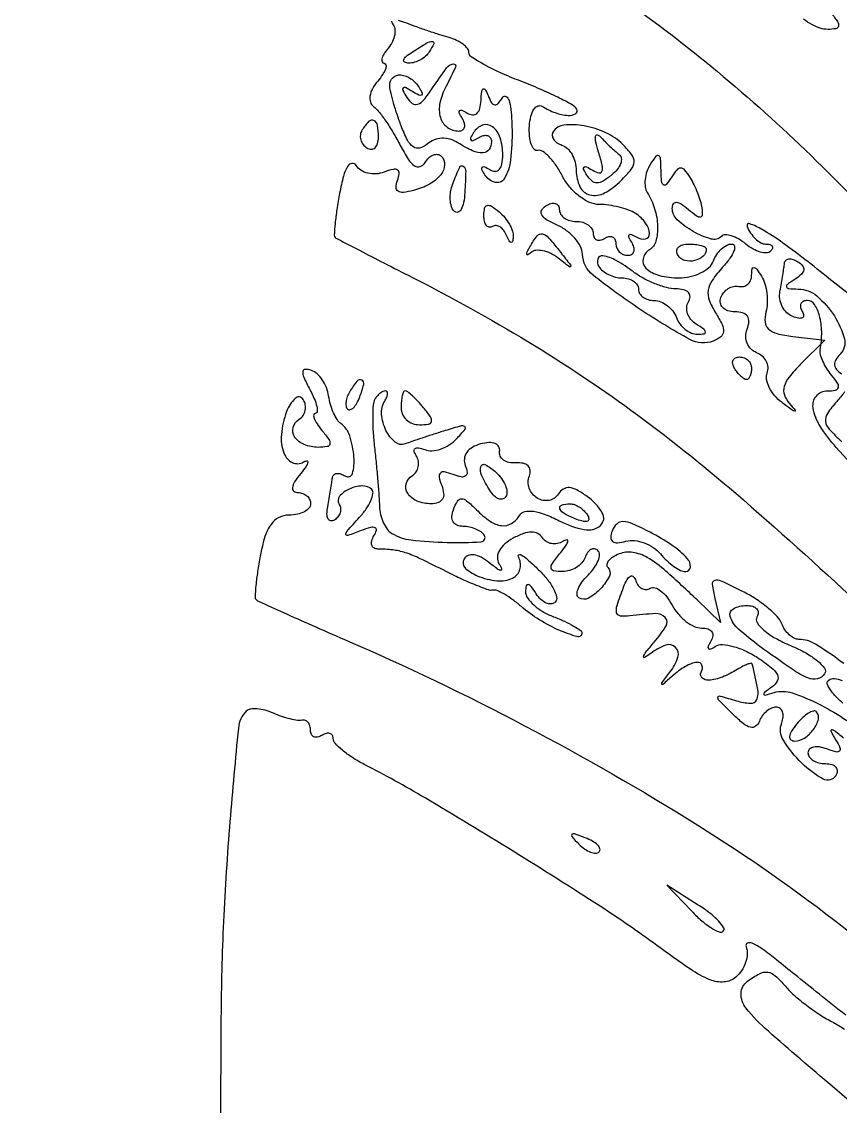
# Model space of a CAD drawing. Extents: x 123 to 893, y 112 to 937.
# Drawn here: x 123.4 to 195.9, y 480.7 to 576.7 of the extents above; entities that cross this region are included whole.
import ezdxf

# ---------------------------------------------------------------- set-up
doc = ezdxf.new("R2010")
doc.units = 0

msp = doc.modelspace()

# ---------------------------------------------------------------- linework, layer by layer
for points in [[(505, 723), (505.013655, 624.25, 0.000571), (505.06234, 586.230152, 0.000921), (505.200423, 553.846875, 0.000132), (505.38367, 525.076146, 0.063888), (505.630286, 523.25, 0.077982), (506.147819, 522.083228, 0.144438), (506.926697, 521.412716, 0.088454), (508.224277, 521.08494, 0.017747), (510.616631, 521, 0.016086), (512.298042, 521.054108, 0.026141), (513.716903, 521.220312, 0.024109), (514.785852, 521.456084, 0.332777), (515.015378, 521.75, 0.004505), (515.022414, 522.362296, 0.000001), (515.095159, 551.728108, 0.000021), (515.174312, 584.257832, 0.000013), (515.265378, 622.749944), (515.5, 722.999887)], [(177.138689, 578.316282, -0.020069), (185.508594, 571.837378, -0.019047), (193.768252, 564.341618, -0.016555), (201.843146, 555.890694, 0.002506)], [(195.057878, 577.430261, -0.022866), (195.622374, 576.683062, -0.207064), (195.699053, 576.290542, -0.304785), (195.459994, 576.061649, -0.043025), (194.744889, 576, -0.079469), (194.082128, 576.106007, -0.044283), (193.32908, 576.429478, -0.042782), (192.606544, 576.902589, -0.053256)], [(156.169326, 576.726327, 0.216787), (156.241324, 576.501339, -0.14493), (156.440458, 576.087857, -0.083132), (156.437715, 575.529891, -0.070885), (156.239508, 574.916068, -0.059785), (155.868879, 574.342009, 0.03138), (155.492883, 573.826304, 0.074889), (155.301091, 573.394215, 0.168576), (155.319157, 573.119912, 0.301415), (155.5, 573, -0.359491), (155.666721, 572.862341, -0.134192), (155.641811, 572.536987, -0.060887), (155.387273, 572.029408, -0.026574), (154.936747, 571.423785, 0.048249), (154.473989, 570.741976, 0.08433), (154.252332, 570.098243, 0.115705), (154.288438, 569.560408, 0.163973), (154.565896, 569.173785, -0.070503), (155.017573, 568.740995, -0.016026), (155.647215, 567.884507, -0.016282), (156.315435, 566.84042, -0.015188), (156.930785, 565.73092, 0.022765), (157.628693, 564.516316, 0.099102), (158.200298, 563.92044, 0.239705), (158.688235, 563.852629, 0.172888), (159.124818, 564.20196, -0.061323), (159.466501, 564.627904, -0.09562), (159.858375, 564.885532, -0.127524), (160.235789, 564.937656, -0.168817), (160.545763, 564.787571, -0.212737), (160.848289, 563.998651, -0.157321), (160.510332, 563.114581, -0.100796), (159.524131, 562.296202, -0.059062), (158.090402, 561.733892, -0.033814), (157.209764, 561.566194, -0.173148), (156.731838, 561.674234, -0.271859), (156.555799, 562.016802, -0.077708), (156.686159, 562.624526, 0.059885), (156.839528, 563.233337, 0.291763), (156.69481, 563.540249, 0.202064), (156.289323, 563.60721, 0.032839), (155.510416, 563.365623, -0.07313), (154.793074, 563.204905, -0.076878), (154.072583, 563.261976, -0.083561), (153.453777, 563.523047, -0.113293), (153.028923, 563.953201, 0.288635), (152.658234, 564.13466, 0.235911), (152.279474, 563.891822, 0.069693), (151.905839, 563.003548, 0.018391), (151.565365, 561.496735, 0.008703), (151.321979, 560.062004, 0.01354), (151.167373, 558.817057, 0.007696), (151.083619, 557.786388, 0.260074), (151.185517, 557.571719, 0.034833), (151.436528, 557.418133, 0.000341), (153.316996, 556.44206, 0.001126), (155.485984, 555.324294, 0.000729), (158, 554.040503, -0.018132), (168.225702, 548.361742, -0.022098), (177.339066, 542.294314, -0.019888), (186.607942, 534.930729, -0.010926), (197.379469, 525.233451, -0.004327)], [(197.228154, 552.061279, 0.002607), (193.00848, 555.412172, 0.010533), (190.747128, 557.112995, 0.02388), (188.952781, 558.278477, 0.046048), (187.845393, 558.794769, 0.641476), (187.615469, 558.559688, 0.054971), (187.92316, 557.963202, 0.057545), (188.349446, 557.458158, 0.064119), (188.824051, 557.114485, 0.125318), (189.273655, 557, -0.063131), (189.634525, 556.954254, -0.187845), (189.833318, 556.811265, -0.245196), (189.853223, 556.602325, -0.100202), (189.690833, 556.357499, -0.195652), (189.331194, 556.205881, -0.074593), (188.782244, 556.281202, -0.059173), (188.139907, 556.555415, -0.042786), (187.5, 557, 0.04039), (186.862679, 557.447324, 0.056725), (186.228091, 557.729133, 0.07161), (185.689588, 557.81693, 0.203762), (185.344351, 557.677684, -0.272965), (184.424637, 557.44044, -0.059623), (182.855362, 558.103179, -0.058271), (181.438719, 559.147216, -0.20773), (181, 560.157628, -0.122172), (181.097509, 560.550738, -0.295291), (181.347363, 560.690581, -0.131253), (181.773885, 560.546856, -0.026679), (182.419707, 560.066637, 0.016639), (183.151621, 559.499242, 0.184602), (183.502729, 559.405434, 0.374325), (183.676643, 559.591959, 0.046138), (183.641587, 560.194193, 0.036823), (183.505468, 560.791758, 0.019085), (183.2531, 561.514968, 0.01887), (182.935698, 562.241975, 0.027166), (182.59688, 562.856763, 0.031423), (182.105867, 563.543317, 0.225491), (181.74764, 563.713525, 0.224106), (181.387928, 563.543772, 0.03105), (180.890313, 562.856763, -0.030969), (180.460367, 562.262976, -0.395891), (180.211128, 562.230832, -0.22042), (180.045115, 562.526764, -0.015507), (180, 563.5, 0.012656), (179.957366, 564.548922, 0.250432), (179.792754, 564.813416, 0.378917), (179.544857, 564.762887, 0.020319), (179.05067, 564.047746, 0.059226), (178.748064, 563.414422, 0.055648), (178.594267, 562.714316, 0.059826), (178.603788, 562.055524, 0.106603), (178.787053, 561.547746, -0.065827), (179.434785, 560.125292, -0.065042), (179.694007, 558.577507, -0.07527), (179.541472, 557.247847, -0.19044), (178.969724, 556.481288, 0.20331), (178.413124, 555.695121, 0.262713), (178.668828, 554.865261, 0.128729), (179.85404, 554.214642, 0.061574), (181.590402, 554, 0.05628), (182.578718, 554.111599, 0.058178), (183.505595, 554.440625, 0.064545), (184.236212, 554.925849, 0.122922), (184.638374, 555.5, -0.056486), (184.936473, 556.073632, -0.058275), (185.352744, 556.559375, -0.064608), (185.818498, 556.889645, -0.122552), (186.261976, 557, -0.353084), (186.489942, 556.81609, -0.148456), (186.455574, 556.396068, -0.063309), (186.091592, 555.734294, -0.026572), (185.449376, 554.944061, 0.031561), (184.521957, 553.779356, 0.113849), (184.170011, 552.904903, 0.131259), (184.26166, 552.036173, 0.048065), (184.817035, 550.921366, -0.024776), (185.405447, 549.866222, -0.135538), (185.527434, 549.231008, -0.212084), (185.282055, 548.779357, -0.072309), (184.61614, 548.406194, -0.220596), (182.555973, 548.546149, -0.021232), (178.149278, 551.21483, -0.021259), (173.984968, 554.247859, -0.219667), (173.054104, 556.097186, 0.112779), (172.873523, 556.780208, 0.05851), (172.372811, 557.512149, 0.053748), (171.652094, 558.178936, 0.054919), (170.810784, 558.671227, -0.029126), (169.881071, 559.152808, -0.127161), (169.448227, 559.588898, -0.263506), (169.442778, 559.995527, -0.129548), (169.810784, 560.383058, -0.066488), (170.266093, 560.58682, -0.139402), (170.650668, 560.591049, -0.191051), (170.90345, 560.401432, -0.138288), (171, 560.059017, 0.140337), (171.115626, 559.655173, 0.099915), (171.440625, 559.311086, 0.085131), (171.926682, 559.079345, 0.06887), (172.5, 559, -0.06887), (173.073318, 558.920655, -0.085131), (173.559375, 558.688914, -0.099915), (173.884374, 558.344827, -0.140337), (174, 557.940983, 0.108972), (174.078288, 557.586039, 0.182303), (174.29375, 557.3746, 0.161196), (174.6179, 557.343488, 0.082592), (175, 557.5, -0.082592), (175.3821, 557.656512, -0.161196), (175.70625, 557.6254, -0.182303), (175.921712, 557.413961, -0.108972), (176, 557.059017, 0.099038), (176.080848, 556.654856, 0.097945), (176.311086, 556.311086, 0.097945), (176.654856, 556.080848, 0.099038), (177.059017, 556, 0.132745), (177.403738, 556.093162, 0.19028), (177.59735, 556.339137, 0.143226), (177.599686, 556.712617, 0.068937), (177.404508, 557.154508, -0.029004), (177.156574, 557.613152, -0.315645), (177.190983, 557.809017, -0.315645), (177.386848, 557.843426, -0.029004), (177.845492, 557.595492, 0.185145), (178.618177, 557.448946, 0.375724), (178.976138, 557.897747, 0.148713), (178.635402, 558.858548, 0.090325), (177.75, 559.690983, 0.054859), (177.130786, 560.001487, 0.027169), (176.290083, 560.262351, 0.026586), (175.379177, 560.44074, 0.035072), (174.535388, 560.5, -0.10625), (173.686651, 560.682416, -0.058201), (172.770014, 561.231478, -0.053926), (171.92534, 562.040269, -0.056306), (171.287108, 563, 0.029861), (170.730191, 563.941702, 0.041847), (170.117995, 564.702765, 0.048398), (169.539446, 565.203086, 0.216102), (169.109748, 565.28601, -0.275874), (168.780338, 565.389113, -0.098652), (168.520283, 565.830488, -0.063421), (168.368085, 566.547744, -0.035591), (168.358029, 567.44005, -0.042431), (168.483991, 568.304519, -0.087909), (168.751804, 568.929452, -0.156154), (169.109376, 569.219051, -0.236836), (169.5, 569.182161, 0.05343), (170.638101, 568.62888, 0.0666), (171.786279, 568.380864, 0.153577), (172.435478, 568.529476, 0.421191), (172.537418, 568.939456, 0.128338), (172.136339, 569.322147, 0.011052), (170.872525, 569.987442, 0.014006), (169.303154, 570.71565, 0.010407), (167.532655, 571.434379, -0.014423), (165.79581, 572.155747, -0.021724), (164.331468, 572.892118, -0.017768), (163.2143, 573.569265, -0.252774), (163, 573.966076, 0.174954), (162.876202, 574.309048, 0.059487), (162.485938, 574.679352, 0.050463), (161.919748, 575.018347, 0.039688), (161.25, 575.269915, -0.007915), (160.436571, 575.517805, -0.004083), (159.426562, 575.852289, -0.004057), (158.393175, 576.213288, -0.006131), (157.5, 576.545876, 0.02064), (156.774015, 576.792474, 0.080559)], [(197.408924, 536.890663), (195.506058, 538.993306, -0.042243), (194.07377, 540.872981, -0.102657), (193.459142, 542.495557, -0.214842), (193.744509, 543.543969, -0.224091), (194.710929, 544, 0.04182), (195.436916, 544.060827, 0.292977), (195.68785, 544.288659, 0.216822), (195.623898, 544.676498, 0.025573), (195.087358, 545.39474, -0.033303), (194.655718, 545.991568, -0.034976), (194.314944, 546.631008, -0.03734), (194.103038, 547.220533, -0.112476), (194.083334, 547.64474, 0.04762), (194.212493, 549.208132, 0.061019), (194.018832, 550.63792, 0.079263), (193.57012, 551.657162, 0.254781), (192.940983, 552, 0.107279), (192.58529, 551.922794, 0.18139), (192.37252, 551.709615, 0.162559), (192.339308, 551.389118, 0.083829), (192.492921, 551.011454, -0.106618), (192.611908, 550.676301, -0.316666), (192.504335, 550.471994, -0.169714), (192.178127, 550.427162, -0.041714), (191.650569, 550.580595, -0.10232), (191.120154, 550.920827, -0.082589), (190.719599, 551.468213, -0.079742), (190.507652, 552.134974, -0.08509), (190.52212, 552.81914, 0.004026), (190.6521, 553.522003, 0.003747), (190.774026, 554.243896, 0.003735), (190.872804, 554.887215, 0.012649), (190.923489, 555.309017, -0.179434), (191.044084, 555.559062, -0.16679), (191.302636, 555.679455, -0.109246), (191.677213, 555.637182, -0.055949), (192.106763, 555.434017, -0.079241), (192.524505, 555.0737, -0.218762), (192.625764, 554.708088, -0.167837), (192.417879, 554.321264, -0.045108), (191.856763, 553.890313, 0.016544), (191.179105, 553.428821, 0.322453), (191.104718, 553.201297, 0.306866), (191.297474, 553.049386, 0.015649), (192.13499, 553.015313, -0.174723), (193.770671, 552.408365, -0.074536), (195.333286, 550.629344, -0.080328), (196.218225, 548.602256, -0.26514), (195.847625, 547.247625, 0.063274), (195.46202, 546.749771, 0.153102), (195.357634, 546.301513, 0.162928), (195.529621, 545.892523, 0.074169), (195.97801, 545.51359, -0.118992)], [(196.166033, 519.857229, 0.022024), (193.666481, 521.579603, 0.140747), (192.202618, 522, -0.120803), (191.784951, 522.102406, -0.064895), (191.347701, 522.408328, -0.05873), (190.958134, 522.858483, -0.057472), (190.680564, 523.390054, 0.09943), (190.279216, 524.023695, 0.029971), (189.439375, 524.803032, 0.028729), (188.369879, 525.583935, 0.027632), (187.20429, 526.2482, 0.006811), (185.307552, 527.162369, 0.174835), (184.747209, 527.212557, 0.380781), (184.525124, 526.878193, 0.023543), (184.767326, 525.608146), (185.273221, 523.5), (183.184617, 525.5, 0.00923), (180.434539, 528.037779, 0.048343), (178.773145, 529.249637, 0.09698), (177.510612, 529.696577, 0.129031), (176.305606, 529.563778, 0.043004), (175.737299, 529.287596, 0.08291), (175.352615, 528.9611, 0.138649), (175.207542, 528.641455, 0.238343), (175.296761, 528.369906, -0.317097), (175.428232, 527.609772, -0.078815), (174.673952, 526.50766, -0.074725), (173.58627, 525.656264, -0.271235), (172.742329, 525.668718, -0.259696), (172.573956, 525.964054, -0.097067), (172.664091, 526.44961, -0.064598), (172.998818, 527.053558, -0.037592), (173.539948, 527.682805, 0.040465), (174.085431, 528.324525, 0.061225), (174.437293, 528.966571, 0.082111), (174.556464, 529.51182, 0.222944), (174.410714, 529.869048, 0.155113), (174.114595, 530.007343, 0.158807), (173.796131, 529.94747, 0.116828), (173.501157, 529.681669, 0.065531), (173.279762, 529.25, -0.098211), (172.994083, 528.772136, -0.068687), (172.512358, 528.367188, -0.06592), (171.915957, 528.09351, -0.07478), (171.294222, 528, -0.038963), (170.501195, 528.061891, -0.341641), (170.274625, 528.301899, -0.182956), (170.389876, 528.728742, -0.01397), (171.127555, 529.691958, 0.016162), (171.611901, 530.330162, 0.106538), (171.7688, 530.696565, 0.532304), (171.658977, 530.806256, 0.086902), (171.319098, 530.675647, -0.085463), (170.82043, 530.482381, -0.09256), (170.300087, 530.474767, -0.098902), (169.839256, 530.651983, -0.11372), (169.50841, 530.986392, 0.1351), (169.103382, 531.362693, 0.123906), (168.548859, 531.49459, 0.084655), (167.823562, 531.361151, 0.035151), (166.911303, 530.952531, 0.055312), (166.176668, 530.44788, 0.088401), (165.698009, 529.858421, 0.114171), (165.525429, 529.254462, 0.148946), (165.66395, 528.699827, -0.038213), (165.895451, 528.237319, -0.569193), (165.807085, 528.12041, -0.132915), (165.496225, 528.243001, -0.01024), (164.780986, 528.798558, 0.044125), (164.076492, 529.273002, 0.090139), (163.446979, 529.484906, 0.131271), (162.938745, 529.425613, 0.161388), (162.574507, 529.120555, 0.366499), (162.699435, 528.288432, 0.092665), (163.972167, 527.535207, 0.072343), (165.700005, 527.175692, 0.15479), (167.007363, 527.504551, 0.109542), (167.348604, 527.836627, 0.09502), (167.53936, 528.298953, 0.090278), (167.550714, 528.820136, 0.087079), (167.378688, 529.319098, -0.367953), (167.413203, 529.489865, -0.315258), (167.601891, 529.500332, -0.040303), (168.197738, 529.060451, -0.011197), (169.056821, 528.277778, -0.031195), (169.895836, 527.371981, -0.048828), (170.483879, 526.488368, -0.06321), (170.764691, 525.749869, -0.261345), (170.640071, 525.306738, -0.175927), (170.281219, 525.139064, -0.124389), (169.837939, 525.210004, -0.091868), (169.372235, 525.521426, -0.058627), (168.96094, 526.02896, 0.018052), (168.516484, 526.678597, 0.184557), (168.246782, 526.851344, 0.413455), (168.071614, 526.73672, 0.04885), (168.015313, 526.225249, 0.15676), (168.186905, 525.668522, 0.057678), (168.738873, 525.045747, 0.050033), (169.544528, 524.457854, 0.041795), (170.5, 524, -0.016131), (171.457876, 523.599997, -0.023981), (172.265625, 523.183784, -0.021016), (172.873859, 522.797544, -0.245512), (173, 522.556136, -0.494031), (172.591005, 522.243227, -0.037078), (171.058734, 522.783124, -0.034859), (169.235157, 523.738483, -0.039732), (167.645012, 524.902, 0.020026), (166.887505, 525.503451, 0.025974), (166.145455, 525.988645, 0.025356), (165.503834, 526.319784, 0.162301), (165.145012, 526.357217, -0.139404), (164.732498, 526.381654, -0.010286), (163.661347, 526.780886, -0.013676), (162.387661, 527.326443, -0.009927), (161, 528, 0.006151), (158.687125, 529.144305, 0.03209), (157.368817, 529.67542, 0.049745), (156.271888, 529.920043, 0.030011), (154.940983, 530, -0.135202), (154.597287, 530.094667, -0.190665), (154.405452, 530.34367, -0.141514), (154.40603, 530.722081, -0.067825), (154.605028, 531.169939, 0.067308), (154.82139, 531.655526, 0.385783), (154.708635, 531.887975, 0.167759), (154.307103, 531.908213, 0.02109), (153.470112, 531.626904, -0.006989), (152.28973, 531.192779, -0.474067), (152.129349, 531.290432, -0.21854), (152.20961, 531.557621, -0.003359), (153.308249, 532.788117, 0.031759), (153.914204, 533.549726, 0.047915), (154.329895, 534.287996, 0.060175), (154.51765, 534.901786, 0.24526), (154.404416, 535.262251, 0.210812), (153.57342, 535.584428, 0.094637), (152.410553, 535.306756, 0.115057), (151.569715, 534.664608, 0.321169), (151.522055, 533.964314, -0.111627), (151.645582, 533.605133, -0.100089), (151.60989, 533.212297, -0.094549), (151.419886, 532.846138, -0.08773), (151.104097, 532.564335, -0.181055), (150.783067, 532.500814, -0.240127), (150.546937, 532.674507, -0.120288), (150.446753, 533.110573, -0.043885), (150.511274, 533.745237, 0.003796), (150.645405, 534.476393, 0.003605), (150.77084, 535.222187, 0.003579), (150.872282, 535.883269, 0.012704), (150.923489, 536.309017, -0.174353), (151.041767, 536.560565, -0.16783), (151.295179, 536.684064, -0.111701), (151.661599, 536.646719, -0.057445), (152.081377, 536.449706, 0.497973), (152.699643, 536.689848, 0.090651), (152.837405, 538.128569, 0.055971), (152.459588, 540.019863, 0.158297), (151.683516, 541.100106, -0.094535), (151.350803, 541.458352, -0.035417), (151.0273, 542.066101, -0.033537), (150.76004, 542.795325, -0.034644), (150.596143, 543.545898, 0.057941), (150.398891, 544.282991, 0.054284), (150.034781, 544.972761, 0.058322), (149.567691, 545.515451, 0.105859), (149.065521, 545.811493, 0.081007), (148.515419, 545.900319, 0.391957), (148.3037, 545.703604, 0.12871), (148.396256, 545.197841, 0.013597), (148.938078, 544.115702, -0.022917), (149.325857, 543.303777, -0.044792), (149.544579, 542.621487, -0.072015), (149.580391, 542.1568, -0.394761), (149.412739, 542, 0.38557), (149.270882, 541.871505, 0.118535), (149.313975, 541.559375, 0.055341), (149.567772, 541.076289, 0.02461), (150, 540.5, -0.019968), (150.618586, 539.69099, -0.208472), (150.700463, 539.290793, -0.31163), (150.455735, 539.059417, -0.038313), (149.681462, 539, -0.096642), (148.434761, 539.243239, -0.149432), (147.589261, 539.929821, -0.219851), (147.453605, 540.774322, -0.188092), (148, 541.5, 0.10587), (148.34185, 541.827871, 0.099305), (148.529249, 542.274401, 0.096198), (148.533016, 542.770878, 0.092602), (148.35163, 543.240068, 0.477845), (147.631126, 543.331107, 0.11487), (146.86986, 542.159513, 0.062445), (146.414549, 540.149358, 0.116631), (146.636597, 538.50463, 0.083384), (146.942165, 537.98643, 0.108563), (147.377666, 537.651673, 0.121742), (147.873801, 537.552768, 0.124211), (148.354785, 537.697702, -0.10832), (148.658423, 537.799685, -0.514661), (148.760437, 537.685328, -0.097786), (148.593851, 537.309423, -0.017352), (148.127555, 536.691958, 0.026443), (147.588691, 535.950766, 0.107679), (147.392899, 535.432529, 0.265879), (147.511682, 535.129017, 0.171149), (147.877555, 535, -0.087854), (148.306129, 534.924111, -0.094595), (148.670282, 534.70625, -0.100072), (148.913879, 534.381483, -0.111474), (149, 534, -0.182185), (148.856142, 533.618291, -0.091006), (148.445192, 533.29375, -0.070923), (147.833982, 533.07387, -0.050975), (147.111291, 533, 0.116673), (146.198077, 532.783964, 0.122487), (145.497433, 532.183746, 0.080867), (144.96505, 531.10187, 0.027625), (144.546808, 529.397816, 0.009174), (144.310603, 527.997423, 0.013961), (144.161922, 526.772905, 0.008503), (144.084939, 525.760617, 0.231676), (144.185517, 525.520335, 0.073186), (144.451682, 525.348624, 0.000666), (146.610746, 524.370163, 0.002259), (149.102638, 523.258392, 0.001456), (152, 521.991445, -0.037455), (183.246577, 505.557536, -0.052711), (208.018659, 486.157175, -0.055054)], [(196.237754, 543.917801, -0.031531), (195.557047, 543.063036, 0.032704), (194.716532, 542.002512, 0.183646), (194.546474, 541.312233, 0.157294), (194.866431, 540.621386, 0.022373), (195.991904, 539.507326, 0.008732)], [(196.150051, 513.258676, 0.004727), (195.28354, 513.946424, 0.233889), (195.074865, 513.989141, 0.490177), (195.019628, 513.8591, 0.008167), (195.472086, 513.080061, -0.028884), (195.831323, 512.397971, -0.317345), (195.776753, 512.11048, -0.26676), (195.467091, 512.032316, -0.023074), (194.664045, 512.298676, 0.049884), (194.02655, 512.472861, 0.090961), (193.488813, 512.465124, 0.140568), (193.136306, 512.283789, 0.206976), (193, 511.968615, 0.158213), (193.119901, 511.599176, 0.097107), (193.457961, 511.284531, 0.078981), (193.962828, 511.072089, 0.060238), (194.559017, 511, -0.072277), (195.106338, 510.920467, -0.148139), (195.464872, 510.684158, -0.188817), (195.581331, 510.333523, -0.125911), (195.453521, 509.924795, -0.398091), (194.354271, 509.632955, -0.069458), (192.460516, 511.03386, -0.059057), (190.828441, 513.063625, -0.235634), (190.679223, 514.606453, 0.064676), (190.808142, 515.13964, 0.111833), (190.756195, 515.590646, 0.151856), (190.535865, 515.887298, 0.158959), (190.190322, 516, 0.107864), (189.764374, 515.907029, 0.067401), (189.331231, 515.632812, 0.062855), (188.956835, 515.227899, 0.066517), (188.703231, 514.75, -0.143202), (188.3721, 514.304798, -0.229257), (187.916487, 514.214292, -0.107995), (187.279219, 514.537832, -0.024275), (186.369898, 515.357323, -0.003116), (185.110427, 516.624013, -0.260077), (185.040516, 516.879173, -0.42286), (185.219387, 516.983792, -0.004961), (186.667567, 516.566099, 0.05571), (187.919149, 516.339096, 0.317312), (188.465281, 516.671239, 0.150587), (188.565697, 517.572694, 0.013681), (188.076511, 519.809017, 0.39285), (187.96851, 519.879688, 0.043162), (187.655288, 519.797872, 0.034771), (187.234919, 519.614524, 0.019402), (186.75, 519.337137, -0.044895), (185.428531, 518.668092, -0.075409), (184.219369, 518.387012, -0.209215), (183.621223, 518.594978, -0.358605), (183.554254, 519.087785, 0.225155), (183.622482, 519.701874, 0.356528), (183.196232, 519.965306, 0.102525), (182.15809, 519.603059, 0.047075), (180.998228, 518.75, -0.001951), (180.167544, 518.015055, -0.465712), (180.079039, 518.028545, -0.305081), (180.084182, 518.144363, -0.001633), (180.789552, 519.092009, 0.076849), (181.496767, 520.41874, 0.290521), (181.292671, 521.293818, 0.289211), (180.412112, 521.484383, 0.076537), (179.092009, 520.758557, -0.028723), (178.547884, 520.387852, -0.688657), (178.444997, 520.468617, -0.094264), (178.652042, 520.857873, -0.007384), (179.404988, 521.767233, 0.038124), (180.451687, 523.202399, 0.33839), (180.379368, 523.933, 0.219973), (179.536493, 524.276018, 0.020648), (177.25, 524.074646, -0.060376), (176.401737, 524.067412, -0.3202), (176.075613, 524.360352, -0.135872), (176.108811, 525.011908, -0.011353), (176.683521, 526.617651, -0.030993), (176.993702, 527.2969, -0.149318), (177.291101, 527.593475, -0.33614), (177.55384, 527.550809, -0.110323), (177.768931, 527.193208, 0.079229), (177.987663, 526.772938, 0.111775), (178.306688, 526.498637, 0.130407), (178.674541, 526.41321, 0.13135), (179.035237, 526.521778, -0.218511), (179.44733, 526.572854, -0.086917), (179.964555, 526.303356, -0.064226), (180.506137, 525.765424, -0.042302), (180.98501, 525.028008, 0.053292), (181.513277, 524.25232, 0.051474), (182.19917, 523.595727, 0.055772), (182.931495, 523.14745, 0.109905), (183.594201, 523, -0.071253), (184.155668, 522.919579, -0.170187), (184.493346, 522.677652, -0.196867), (184.577674, 522.306158, -0.097312), (184.404508, 521.845492, 0.029172), (184.159787, 521.392427, 0.301112), (184.189598, 521.192522, 0.327116), (184.378781, 521.153084, 0.031713), (184.817246, 521.387052, -0.156702), (185.428349, 521.538348, -0.048719), (186.372869, 521.380548, -0.043307), (187.458006, 520.985105, -0.03602), (188.531423, 520.387454, -0.020821), (189.777176, 519.494946, -0.113796), (190.295312, 518.855351, -0.240723), (190.285342, 518.307729, -0.117213), (189.809668, 517.769763, 0.006205), (189.126492, 517.276005, 0.340063), (189.085666, 517.132393, 0.380104), (189.210974, 517.069417, 0.006688), (190, 517.291314, -0.155294), (191.600208, 517.258339, -0.035621), (194.121499, 516.192524, -0.033191), (196.425809, 514.819031, -0.246553)], [(196.090246, 516.356317, -0.04506), (195.17514, 517.265419, -0.06903), (194.717863, 517.99351, -0.376451), (194.843297, 518.403152, -0.15986), (195.340228, 518.522937, -0.069625), (196.01065, 518.373351, -0.058749)], [(196.345901, 488.721734, -0.00063), (194.006638, 490.58702, -0.000637), (191.828948, 492.332513, -0.001539), (190.224726, 493.629855, 0.016675), (188.981706, 494.574328, 0.051449), (188.063681, 495.092183, 0.2072), (187.640487, 495.093103, 0.402536), (187.520235, 494.807864, -0.103307), (187.627246, 494.146962, -0.069991), (187.486379, 493.394708, -0.066263), (187.129383, 492.669063, -0.072259), (186.603457, 492.085861, -0.155927), (185.574289, 491.670783, -0.114961), (184.352299, 491.861623, -0.053317), (182.609628, 492.791971, -0.009839), (179.635187, 494.900132, 0.01555), (174.621653, 498.368184, 0.004905), (166.92302, 503.240563, 0.004915), (159.123884, 507.964641, 0.015338), (153.75, 510.929147, -0.023877), (152.696957, 511.533731, -0.031849), (151.807813, 512.185569, -0.033086), (151.167774, 512.796858, -0.187715), (151, 513.227997, 0.138391), (150.918803, 513.515739, 0.191062), (150.70625, 513.675038, 0.139332), (150.382867, 513.671382, 0.066444), (150, 513.5, -0.082592), (149.6179, 513.343488, -0.161196), (149.29375, 513.3746, -0.182303), (149.078288, 513.586039, -0.108972), (149, 513.940983, 0.071077), (148.943862, 514.3339, 0.103054), (148.779687, 514.642278, 0.126958), (148.535425, 514.818004, 0.14594), (148.25, 514.841241, -0.090143), (147.845848, 514.829599, -0.022364), (147.193581, 514.958918, -0.022141), (146.448384, 515.177014, -0.0206), (145.706872, 515.46478, 0.037884), (144.97616, 515.71969, 0.046387), (144.263223, 515.840025, 0.053139), (143.667078, 515.821137, 0.163316), (143.310332, 515.643665, 0.173839), (142.606575, 514.153279, 0.003648), (141.86387, 505.888795, 0.008977), (141.291719, 497.013579, 0.010222), (141.070496, 488.5), (141.01515, 478.5)], [(208.428379, 470.166665, 0.020918), (195.147768, 482.435849, -0.003578), (189.494645, 487.306266, -0.043464), (187.512749, 489.3682, -0.178392), (187.0796, 490.65089, -0.231783), (187.647768, 491.734479, -0.035941), (188.712914, 492.403007, -0.155936), (189.437744, 492.534352, -0.153116), (190.112065, 492.221832, -0.034276), (191, 491.295817, 0.038093), (191.767583, 490.507436, 0.018471), (192.857162, 489.616061, 0.018201), (194.066234, 488.766801, 0.024948), (195.215871, 488.099286, -0.03096), (196.218421, 487.500955, -0.04972)]]:
    msp.add_lwpolyline(points, format="xyb")
for points in [[(159.5, 574, -0.075854), (159.175433, 573.618541, -0.054031), (158.713662, 573.298248, -0.053889), (158.192374, 573.083483, -0.074131), (157.690983, 573.015313, -0.102799), (157.327599, 573.095709, -0.37991), (157.239151, 573.292684, -0.147021), (157.445888, 573.597454, -0.027275), (158, 574, -0.008108), (159.281145, 574.798791, -0.136158), (159.758161, 574.931144, -0.541951), (159.886554, 574.734105, -0.034464)], [(160.98894, 570.979333, 0.069725), (160.444177, 569.496955, 0.122969), (160.485359, 568.20086, 0.168035), (161.090569, 567.333891, 0.158406), (162.118034, 567, 0.143682), (162.439274, 567.094259, 0.191478), (162.614686, 567.339137, 0.135818), (162.604695, 567.712375, 0.064296), (162.404508, 568.154508, -0.029004), (162.156574, 568.613152, -0.315645), (162.190983, 568.809017, -0.315645), (162.386848, 568.843426, -0.029004), (162.845492, 568.595492, 0.117623), (163.320956, 568.438242, 0.205695), (163.708031, 568.566728, 0.146394), (163.970856, 568.991731, 0.054932), (164.078947, 569.690983, -0.014095), (164.136333, 570.488828, -0.215275), (164.271409, 570.722535, -0.453181), (164.446785, 570.681779, -0.028247), (164.699998, 570.136847, 0.035644), (165.005434, 569.504169, 0.241261), (165.287962, 569.320557, 0.24764), (165.596518, 569.44476, 0.037273), (166.00157, 570.002541, -0.431668), (166.292926, 570.062273, -0.171835), (166.557515, 569.689806, -0.048999), (166.745135, 568.655157, -0.016918), (166.817562, 567.135801, -0.031328), (166.685476, 564.433273, -0.107855), (166.126026, 562.780309, -0.338703), (165.31347, 562.459138, -0.187265), (164.41459, 563.138197, -0.02762), (164.158708, 563.608429, -0.309012), (164.19018, 563.808164, -0.323892), (164.383813, 563.845132, -0.028948), (164.845492, 563.595492, 0.125501), (165.323865, 563.445478, 0.22719), (165.694877, 563.599119, 0.139681), (165.929074, 564.07925, 0.044093), (166, 564.881966, 0.075412), (165.768759, 566.406425, 0.15528), (165.085561, 567.385645, 0.256818), (164.217766, 567.517464, 0.16785), (163.41459, 566.861803, 0.02762), (163.158708, 566.391571, 0.309012), (163.19018, 566.191836, 0.323892), (163.383813, 566.154868, 0.028948), (163.845492, 566.404508, -0.068937), (164.287383, 566.599686, -0.143226), (164.660863, 566.59735, -0.19028), (164.906838, 566.403738, -0.132745), (165, 566.059017, -0.150648), (164.783989, 565.358349, -0.23908), (164.245586, 565.06187, -0.118041), (163.334343, 565.247531, -0.032001), (162.033538, 565.95811, 0.068437), (161.332245, 566.277439, 0.084188), (160.619528, 566.365292, 0.086229), (159.931089, 566.213246, 0.075977), (159.300112, 565.834107, -0.109338), (158.645089, 565.497318, -0.222254), (158.088009, 565.59886, -0.121736), (157.572666, 566.197429, -0.026311), (157.016573, 567.456409, -0.010519), (156.627404, 568.548631, -0.011666), (156.298618, 569.619401, -0.01108), (156.060363, 570.543127, -0.05763), (156, 571.0651, -0.208954), (156.291245, 571.731581, -0.210855), (156.976632, 571.967272, -0.13769), (157.865826, 571.634535, -0.096673), (158.595492, 570.845492, -0.029545), (158.855521, 570.363227, -0.388009), (158.79961, 570.185525, -0.255668), (158.566611, 570.179675, -0.019519), (158, 570.5, 0.018524), (157.394259, 570.844039, 0.339998), (157.189758, 570.807673, 0.315883), (157.162314, 570.593442, 0.017265), (157.5178, 569.971199, 0.090632), (157.997959, 569.439327, 0.258352), (158.474439, 569.367298, 0.135285), (159.023041, 569.762732, 0.022796), (159.794281, 570.81669, -0.01144), (161.030336, 572.588928, -0.203645), (161.615711, 572.93752, -0.590386), (161.820919, 572.661597, -0.016057)], [(153.542705, 567.069098, 0.108373), (153.401101, 566.665803, 0.099685), (153.434921, 566.22714, 0.095498), (153.639411, 565.820631, 0.090427), (153.983688, 565.510081, 0.136093), (154.36964, 565.397824, 0.190788), (154.701458, 565.524436, 0.140899), (154.925389, 565.890269, 0.067432), (155, 566.440983, 0.039415), (154.914842, 567.519563, 0.25701), (154.592818, 567.933879, 0.315493), (154.13314, 567.838655, 0.050477)], [(170.451429, 566.921411, 0.159802), (170.374574, 566.602733, 0.129042), (170.491578, 566.268716, 0.099363), (170.795191, 565.968895, 0.064913), (171.239528, 565.753491, -0.116241), (171.718645, 565.457631, -0.069315), (172.124991, 564.920604, -0.063392), (172.400701, 564.23574, -0.063534), (172.495759, 563.504168, 0.111455), (172.826071, 562.056365, 0.228762), (173.713202, 561.346704, 0.181352), (175.005272, 561.520724, 0.07331), (176.455357, 562.598214, 0.025751), (177.372635, 563.615177, 0.160577), (177.618982, 564.261839, 0.176877), (177.42034, 564.893708, 0.032681), (176.602464, 565.826108, 0.089508), (175.124786, 566.851988, 0.063108), (173.189891, 567.455336, 0.069423), (171.411612, 567.522226, 0.23314)], [(176.297334, 564.923362, -0.204069), (176.484493, 564.598865, -0.118208), (176.432074, 564.144158, -0.082186), (176.136345, 563.620517, -0.050034), (175.636362, 563.11317, -0.034023), (174.87141, 562.561613, -0.139241), (174.326772, 562.405011, -0.18655), (173.874601, 562.578096, -0.070814), (173.434519, 563.10595, -0.024923), (173.151813, 563.618871, -0.34802), (173.194072, 563.811541, -0.296617), (173.407687, 563.83478, -0.021312), (173.952625, 563.529279, 0.076605), (174.509267, 563.2935, 0.392954), (174.777753, 563.440553, 0.139983), (174.800177, 563.965184, 0.015816), (174.482906, 565.124771, -0.017012), (174.23875, 566.025589, -0.083521), (174.205159, 566.549711, -0.441931), (174.360239, 566.664189, -0.16401), (174.625772, 566.511634, 0.012611), (175.018715, 566.089344, 0.009077), (175.477413, 565.637378, 0.009176), (175.929739, 565.223117, 0.019533)], [(162.644213, 561.551024, -0.03219), (162.534387, 560.663926, -0.080149), (162.31242, 560.051076, -0.187007), (162.024519, 559.811711, -0.284473), (161.717217, 559.883806, -0.122772), (161.463947, 560.30467, -0.059842), (161.35231, 560.925669, -0.05403), (161.387641, 561.637051, -0.052255), (161.574206, 562.332783, -0.014075), (162.186708, 563.803762, -0.476617), (162.507751, 563.88867, -0.245497), (162.722223, 563.453984, -0.008924)], [(166.921053, 557.627555, -0.039774), (166.859348, 557.217637, -0.410542), (166.728235, 557.134931, -0.224869), (166.558075, 557.266651, -0.021615), (166.335642, 557.756231, 0.063289), (166.086341, 558.202301, 0.092875), (165.758251, 558.50766, 0.11941), (165.40588, 558.627025, 0.16202), (165.081256, 558.550219, -0.185553), (164.79824, 558.496774, -0.186514), (164.553036, 558.646801, -0.112126), (164.387059, 559.009081, -0.051618), (164.333333, 559.528112, -0.049066), (164.397347, 560.178869, -0.290141), (164.622699, 560.415552, -0.208952), (165.002905, 560.351525, -0.028486), (165.666667, 559.861679, -0.047634), (166.170926, 559.35487, -0.044047), (166.585143, 558.748946, -0.046973), (166.855718, 558.139336, -0.098758)], [(171.127555, 556.25, -0.001728), (171.982619, 555.151917, -0.272896), (172.001363, 555.003157, -0.488078), (171.898565, 554.97634, -0.002328), (170.907991, 555.741324, 0.051139), (170.238335, 556.161225, 0.063419), (169.543254, 556.400245, 0.076061), (168.928899, 556.432659, 0.160599), (168.497665, 556.241324, -0.045405), (168.231588, 556.041006, -0.524814), (168.131036, 556.084951, -0.16288), (168.159137, 556.298639, -0.01713), (168.398692, 556.75, -0.032682), (169.038371, 557.710498, -0.281916), (169.498379, 557.888047, -0.170742), (170.027209, 557.585654, -0.012018)], [(184, 556.559017, -0.211827), (183.716404, 555.919648, -0.127879), (182.969093, 555.529206, -0.122608), (182.101938, 555.54388, -0.191362), (181.510081, 555.983688, -0.136093), (181.397824, 556.36964, -0.190788), (181.524436, 556.701458, -0.140899), (181.890269, 556.925389, -0.067432), (182.440983, 557, -0.026751), (183.038367, 556.968016, -0.042195), (183.542039, 556.870461, -0.051652), (183.89701, 556.729146, -0.279105)], [(174.5, 555, 0.08825), (174.842344, 554.617164, 0.053305), (175.359775, 554.29375, 0.051278), (175.961978, 554.074167, 0.061875), (176.559017, 554, -0.067639), (177.109818, 553.925146, -0.08433), (177.576711, 553.70625, -0.09965), (177.888931, 553.38134, -0.142666), (178, 553, 0.138107), (178.107379, 552.618662, 0.100138), (178.409197, 552.29375, 0.085896), (178.860624, 552.074991, 0.070083), (179.393011, 552, -0.096313), (179.968559, 551.888097, -0.06686), (180.545909, 551.559375, -0.064359), (181.037471, 551.073431, -0.074185), (181.361626, 550.5, 0.069002), (181.677403, 549.927692, 0.063679), (182.144554, 549.445123, 0.067653), (182.685753, 549.121194, 0.104426), (183.218615, 549.015313, 0.031401), (183.803028, 549.059067, 0.405736), (183.925367, 549.215919, 0.212887), (183.785851, 549.455135, 0.014673), (183.121885, 549.903509, -0.078477), (182.64727, 550.320824, -0.089711), (182.350436, 550.846576, -0.099558), (182.274791, 551.397018, -0.123544), (182.430902, 551.888197, 0.130735), (182.565278, 552.332688, 0.205156), (182.422675, 552.699142, 0.140064), (181.99178, 552.943953, 0.055249), (181.309017, 553.031803, -0.060844), (180.476838, 553.148326, -0.029969), (179.461192, 553.485547, -0.029208), (178.434747, 553.96739, -0.037584), (177.55887, 554.531803, 0.031758), (176.037432, 555.537467, 0.092434), (174.852968, 555.951434, 0.374531), (174.410769, 555.67121, 0.213879)], [(189.280614, 550.965067, 0.087149), (189.20736, 550.072861, 0.188464), (189.510866, 549.467133, 0.125152), (190.262172, 549.071463, 0.030457), (191.653182, 548.825765), (194.5, 548.5), (192.35, 546.35, 0.026657), (191.335598, 545.221259, 0.099529), (190.896736, 544.379088, 0.154719), (190.915126, 543.6442, 0.098202), (191.35, 542.898228, -0.008526), (191.869996, 542.288977, -0.667125), (191.826021, 542.205966, -0.136168), (191.592906, 542.294693, -0.003649), (190.704491, 542.958442, -0.053842), (190.053638, 543.572764, -0.060556), (189.578108, 544.289596, -0.069417), (189.339202, 544.995949, -0.139378), (189.391349, 545.577455, 0.1122), (189.466382, 546.098799, 0.10015), (189.314895, 546.625296, 0.094378), (188.959323, 547.075963, 0.08727), (188.453716, 547.379387, -0.105396), (187.951351, 547.70596, -0.101645), (187.617951, 548.212887, -0.097617), (187.503087, 548.82821, -0.089321), (187.623848, 549.462146, 0.074087), (187.771592, 550.12751, 0.174642), (187.635404, 550.609831, 0.169808), (187.218817, 550.903103, 0.069359), (186.523655, 551, -0.076156), (185.91185, 551.093729, -0.122766), (185.46433, 551.367088, -0.14967), (185.251729, 551.774455, -0.134634), (185.291667, 552.25, -0.082294), (185.55163, 552.708637, -0.082084), (185.945833, 553.059375, -0.086869), (186.410668, 553.250455, -0.109277), (186.875, 553.25, 0.111741), (187.304974, 553.251673, 0.124001), (187.674029, 553.440625, 0.117353), (187.923484, 553.792105, 0.093102), (188.015313, 554.25, -0.036678), (188.061946, 554.793633, -0.404466), (188.221059, 554.912894, -0.206584), (188.463616, 554.769818, -0.01642), (188.892745, 554.139302, -0.069812), (189.188595, 553.486223, -0.041114), (189.362306, 552.645582, -0.040285), (189.39872, 551.759316, -0.054132)], [(188, 546, -0.042167), (187.967655, 545.617151, -0.061769), (187.870461, 545.29375, -0.081139), (187.727648, 545.07446, -0.210953), (187.559017, 545, -0.151918), (187.34829, 545.065539, -0.038439), (187.066025, 545.29375, -0.035638), (186.768994, 545.617226, -0.029505), (186.5, 546, -0.082592), (186.343488, 546.3821, -0.161196), (186.3746, 546.70625, -0.182303), (186.586039, 546.921712, -0.108972), (186.940983, 547, -0.093332), (187.345238, 546.923877, -0.09642), (187.688914, 546.70625, -0.099167), (187.918938, 546.381556, -0.105053)], [(152.458881, 543.933469, 0.049364), (152.242038, 543.490157, 0.059701), (152.133355, 543.040231, 0.070517), (152.142323, 542.651151, 0.156651), (152.276326, 542.390341, 0.281567), (152.50546, 542.335123, 0.118528), (152.786868, 542.507038, 0.069269), (153.083816, 542.899181, 0.035865), (153.345077, 543.456872, 0.029555), (153.696703, 544.564815, 0.344086), (153.525317, 544.954259, 0.36195), (153.120758, 544.871774, 0.030391)], [(154.683706, 543.25, 0.114451), (154.535806, 542.766754, 0.015206), (154.494219, 541.692187, 0.01696), (154.527489, 540.395088, 0.0135), (154.648549, 539, -0.003895), (154.804282, 537.533101, -0.003563), (154.942146, 536.019846, -0.003563), (155.045983, 534.666951, -0.011624), (155.087492, 533.76969, 0.054156), (155.181231, 533.059256, 0.048147), (155.426765, 532.355337, 0.050986), (155.777851, 531.761203, 0.095696), (156.186613, 531.384667, 0.110706), (157.884939, 530.797134, 0.022531), (161.081008, 530.581096, 0.020231), (164.081777, 530.63517, 0.567889), (164.375845, 531.200887, 0.103687), (164.084624, 531.507161, 0.051665), (163.612973, 531.765261, 0.04814), (163.048195, 531.940752, 0.051311), (162.472368, 532, -0.10299), (161.951346, 532.108471, -0.161488), (161.613632, 532.411138, -0.144891), (161.501964, 532.883626, -0.077834), (161.628512, 533.474301, -0.039427), (161.996566, 534.245619, -0.267832), (162.348321, 534.448603, -0.180232), (162.803667, 534.278955, -0.018033), (163.668556, 533.474301, 0.043954), (164.876871, 532.461606, 0.121979), (165.90411, 532.066791, 0.173952), (166.770307, 532.260742, 0.113607), (167.497734, 532.996333, -0.20636), (167.951025, 533.313292, -0.08621), (168.711632, 533.337042, -0.057459), (169.740525, 533.068207, -0.026728), (171, 532.5, 0.068273), (173.209171, 531.716258, 0.234898), (174.638266, 532.091609, 0.368348), (174.803402, 533.209453, 0.095347), (173.461747, 534.65163, 0.03206), (172.556444, 535.228424, 0.104563), (171.880047, 535.433814, 0.162866), (171.353351, 535.306897, 0.114968), (170.920775, 534.871811, -0.211558), (170.090872, 534.303734, -0.18763), (169.056319, 534.50019, -0.167011), (168.34388, 535.379003, -0.181108), (168.352747, 536.47686, 0.116694), (168.419355, 536.970696, 0.177138), (168.233306, 537.356924, 0.143278), (167.800942, 537.585674, 0.069387), (167.17092, 537.625709, -0.067631), (166.548051, 537.663104, -0.10467), (166.054228, 537.873988, -0.134369), (165.766882, 538.221098, -0.153757), (165.715813, 538.64744, 0.174638), (165.649517, 539.058568, 0.175614), (165.336383, 539.331796, 0.108677), (164.77678, 539.418239, 0.048171), (164.03501, 539.298904, 0.067271), (163.307519, 538.999766, 0.107714), (162.813182, 538.549248, 0.127828), (162.602286, 537.993784, 0.11931), (162.680537, 537.390123, -0.056821), (162.838247, 536.779839, -0.27643), (162.704809, 536.46425, -0.215004), (162.322338, 536.3836, -0.037685), (161.6, 536.6, 0.037321), (160.84119, 536.827927, 0.253936), (160.478106, 536.723456, 0.257293), (160.370925, 536.363774, 0.038108), (160.595648, 535.611341, -0.063061), (160.766651, 534.91393, -0.160812), (160.662268, 534.410373, -0.180809), (160.291925, 534.104868, -0.083192), (159.666006, 534, -0.097512), (158.427754, 534.243807, -0.149642), (157.588135, 534.931005, -0.218826), (157.45445, 535.775714, -0.187999), (158, 536.5, 0.105769), (158.341903, 536.82779, 0.099288), (158.529436, 537.274098, 0.096226), (158.533405, 537.77024, 0.092692), (158.352267, 538.239037, -0.066037), (158.164727, 538.657089, -0.313556), (158.242307, 538.892865, -0.216718), (158.538565, 538.958611, -0.039509), (159.091219, 538.795238, 0.108252), (159.737163, 538.697122, 0.064867), (160.501993, 538.847767, 0.060316), (161.263386, 539.210423, 0.063695), (161.900784, 539.738873, 0.012446), (162.66546, 540.599435, 0.434466), (162.636876, 540.840246, 0.231663), (162.308785, 540.899147, 0.006515), (160.895521, 540.476347, 0.002301), (159.89617, 540.158073, 0.002135), (158.874403, 539.822646, 0.002128), (157.967891, 539.516471, 0.007176), (157.379042, 539.305302, -0.271441), (156.475854, 539.46167, -0.105474), (155.669309, 540.502855, -0.090586), (155.278859, 541.923397, -0.16167), (155.555773, 543.090242, 0.038485), (155.736062, 543.439402, 0.083035), (155.805995, 543.732759, 0.157874), (155.758721, 543.921969, 0.258753), (155.618034, 544, 0.118468), (155.395206, 543.946452, 0.051225), (155.137325, 543.779688, 0.046768), (154.886895, 543.536919, 0.04567)], [(157, 542.5, 0.107348), (157.124301, 541.927707, 0.099536), (157.476593, 541.440625, 0.095788), (158.003059, 541.114059, 0.091307), (158.622445, 541, 0.035496), (159.434686, 541.057736, 0.304492), (159.691858, 541.28931, 0.217533), (159.618371, 541.689039, 0.020633), (159, 542.5, 0.013852), (158.495645, 543.074554, 0.019119), (158.00989, 543.559375, 0.016008), (157.587584, 543.925448, 0.172217), (157.377555, 544, 0.294983), (157.231422, 543.90557, 0.044235), (157.110907, 543.559375, 0.037907), (157.027334, 543.07485, 0.023761)], [(166.27004, 534.643237, -0.179665), (166.001759, 534.430812, -0.166991), (165.650228, 534.436698, -0.10922), (165.257484, 534.685809, -0.055855), (164.890313, 535.143237, -0.028298), (164.120928, 536.524539, -0.189502), (164.061558, 537.293471, -0.479348), (164.477208, 537.459155, -0.057917), (165.39504, 536.789427, -0.048917), (165.890232, 536.232696, -0.060595), (166.227525, 535.627095, -0.072431), (166.366301, 535.066125, -0.162263)], [(173.492921, 533.011454, -0.1144), (173.606889, 532.674071, -0.32948), (173.487528, 532.474315, -0.155351), (173.131719, 532.443138, -0.036408), (172.551938, 532.618443, -0.029964), (171.48003, 533.105273, -0.168622), (171.057392, 533.558518, -0.444011), (171.201747, 533.882327, -0.079093), (171.940983, 534, -0.088797), (172.34605, 533.927491, -0.053277), (172.78502, 533.709615, -0.051183), (173.189428, 533.389589, -0.061454)], [(175.672314, 531.588448, 0.079524), (175.552471, 531.019748, 0.250573), (175.713845, 530.678793, 0.181744), (176.146277, 530.555317, 0.043615), (176.894674, 530.682708, -0.090257), (177.658843, 530.740706, -0.061561), (178.509743, 530.543949, -0.059788), (179.3142, 530.135677, -0.072376), (179.942301, 529.569523, 0.032187), (180.50985, 528.968879, 0.034517), (181.137372, 528.461047, 0.036839), (181.732702, 528.106037, 0.11654), (182.181462, 528, 0.402652), (182.599186, 528.401487, 0.196094), (182.323508, 529.162285, 0.060492), (180.986248, 530.323488, 0.029249), (179.034084, 531.482374, 0.015229), (177.479389, 532.227238, 0.096496), (176.628323, 532.421077, 0.203903), (176.080032, 532.207942, 0.108257)], [(188.487048, 523.979044, 0.297862), (188.499721, 523.480504, 0.065756), (189.102522, 522.814634, 0.04826), (190.129392, 522.101054, 0.028777), (191.468344, 521.44878, -0.027768), (192.808942, 520.799044, -0.046666), (193.840504, 520.09318, -0.062848), (194.453581, 519.437604, -0.303854), (194.471215, 518.953424, -0.202439), (193.842586, 518.50678, -0.155869), (192.995974, 518.584024, -0.05116), (191.606183, 519.347731, -0.006155), (188.75, 521.373917, -0.025432), (186.85439, 522.907366, -0.131353), (186.123257, 524.026829, -0.367518), (186.404968, 524.717974, -0.120418), (187.559017, 525, -0.067809), (188.109467, 524.925005, -0.141488), (188.474721, 524.700094, -0.190671), (188.600534, 524.366791, -0.135239)], [(192.020056, 514.524166, 0.030483), (191.548584, 513.879936, 0.110288), (191.374856, 513.405689, 0.256649), (191.485592, 513.121034, 0.176123), (191.818538, 513, 0.149534), (192.689562, 513.266453, 0.084765), (193.493857, 514.035287, 0.097357), (193.922393, 514.934546, 0.264952), (193.742636, 515.590697, 0.274667), (193.47727, 515.658254, 0.066988), (193.047854, 515.466178, 0.05004), (192.53795, 515.075014, 0.030935)], [(172.733333, 503.875912, 0.043285), (173.246577, 503.441312, 0.063152), (173.768815, 503.162781, 0.082976), (174.220211, 503.072099, 0.20742), (174.526461, 503.193128, 0.278911), (174.59249, 503.461316, 0.120343), (174.395085, 503.789051, 0.070189), (173.940734, 504.133723, 0.036269), (173.293128, 504.435707, 0.008399), (172.336218, 504.78179, 0.286372), (172.111181, 504.729672, 0.400052), (172.106486, 504.536448, 0.011214)], [(182.722222, 497.926111, 0.023253), (183.614341, 497.079304, 0.037435), (184.455869, 496.455344, 0.043633), (185.147839, 496.098637, 0.302271), (185.503431, 496.170097, 0.352467), (185.53907, 496.499865, 0.048756), (185.081234, 497.08071, 0.038508), (184.307469, 497.771586, 0.022181), (183.281208, 498.485097), (180.5, 500.24111)]]:
    msp.add_lwpolyline(points, format="xyb", close=True)

doc.saveas('drawing.dxf')
